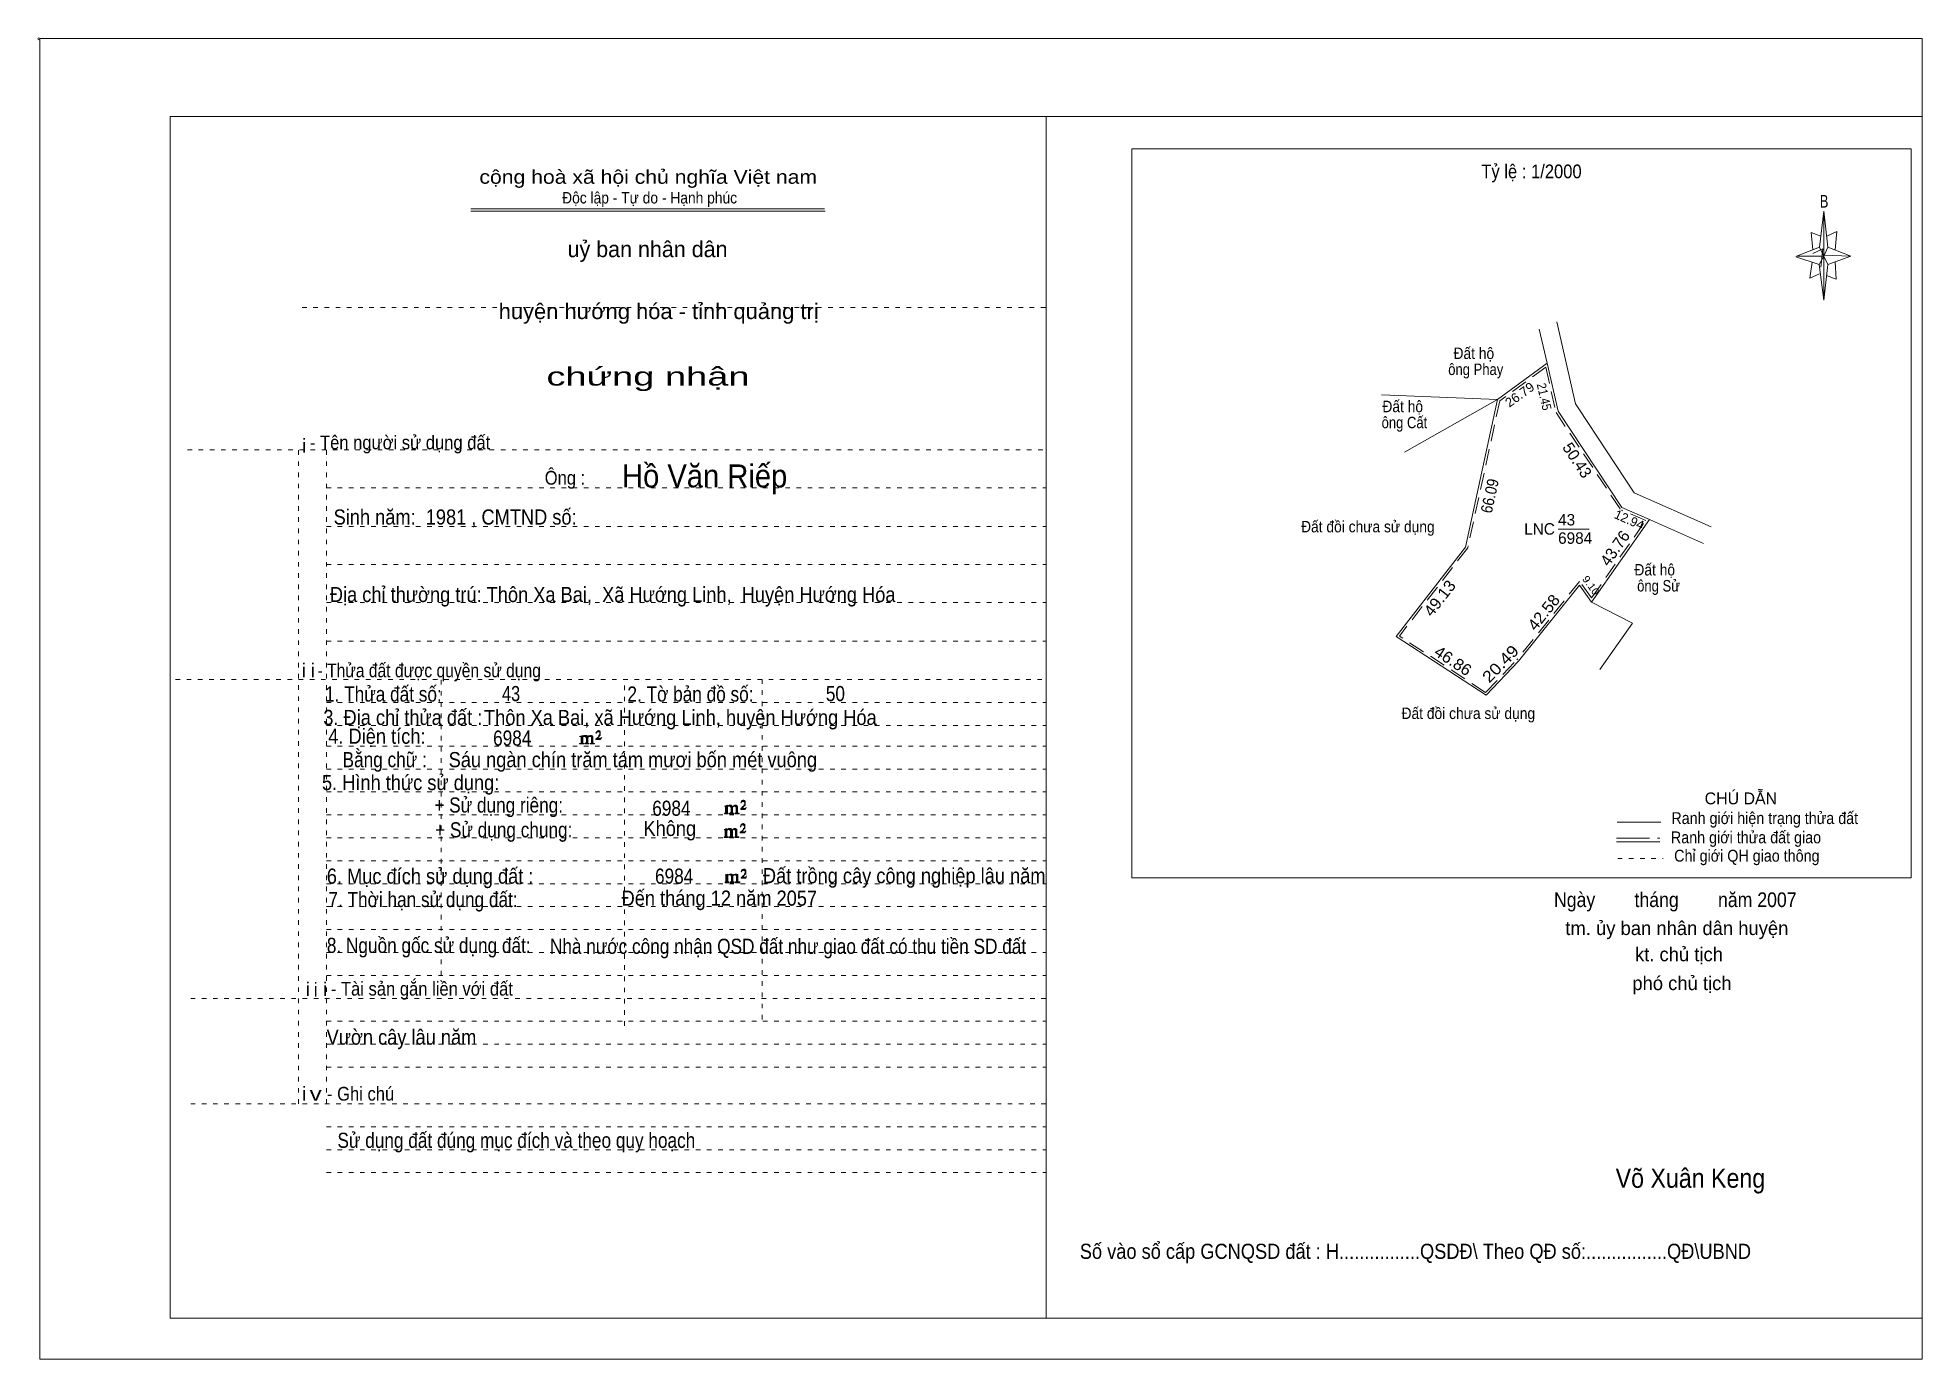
# Model space of a CAD drawing. Header units: centimetres. Extents: x -1.6 to 39.5, y -3.3 to 25.5.
import ezdxf
from ezdxf.enums import TextEntityAlignment as Align

# ---------------------------------------------------------------- set-up
doc = ezdxf.new("R2010")
doc.units = ezdxf.units.CM
doc.header["$LTSCALE"] = 0.12
for name, pattern in [('DOTTED', [1.5, 0.3, -1.2]), ('LONG_DASHED', [7.5, 6, -1.5]), ('MEDIUM_DASHED', [4.5, 3, -1.5])]:
    doc.linetypes.add(name, pattern=pattern)
for name, color, linetype, lineweight in [('1', 7, 'DOTTED', 13), ('10', 7, 'Continuous', 13), ('4', 7, 'Continuous', 13), ('5', 7, 'Continuous', 13), ('50', 7, 'Continuous', 13)]:
    doc.layers.add(name, color=color, linetype=linetype, lineweight=lineweight)

msp = doc.modelspace()

# ---------------------------------------------------------------- hatches: boundary and pattern name
at = {"layer": '50'}
for points in [[(10.27, 10.13), (10.27, 10.12), (10.27, 10.11), (10.25, 10.11), (10.24, 10.11), (10.24, 10.1), (10.33, 10.1), (10.33, 10.11), (10.32, 10.11), (10.31, 10.11), (10.31, 10.12), (10.31, 10.13), (10.31, 10.24), (10.31, 10.25), (10.32, 10.26), (10.34, 10.26), (10.35, 10.26), (10.36, 10.26), (10.37, 10.25), (10.39, 10.22), (10.39, 10.13), (10.37, 10.12), (10.37, 10.11), (10.36, 10.11), (10.35, 10.11), (10.35, 10.1), (10.44, 10.1), (10.44, 10.11), (10.43, 10.11), (10.42, 10.11), (10.42, 10.12), (10.42, 10.13), (10.42, 10.24), (10.44, 10.26), (10.45, 10.26), (10.46, 10.26), (10.49, 10.26), (10.49, 10.25), (10.5, 10.24), (10.5, 10.22), (10.5, 10.13), (10.5, 10.12), (10.49, 10.11), (10.49, 10.11), (10.47, 10.11), (10.47, 10.1), (10.56, 10.1), (10.56, 10.11), (10.55, 10.11), (10.54, 10.11), (10.53, 10.12), (10.53, 10.13), (10.53, 10.2), (10.53, 10.25), (10.53, 10.26), (10.52, 10.27), (10.5, 10.28), (10.47, 10.28), (10.46, 10.28), (10.44, 10.27), (10.41, 10.25), (10.41, 10.26), (10.4, 10.28), (10.39, 10.28), (10.37, 10.28), (10.35, 10.28), (10.34, 10.28), (10.32, 10.26), (10.31, 10.26), (10.31, 10.25), (10.31, 10.25), (10.31, 10.26), (10.31, 10.28), (10.24, 10.26), (10.24, 10.26), (10.25, 10.26), (10.27, 10.25), (10.27, 10.24), (10.27, 10.23)], [(10.69, 10.19), (10.72, 10.24), (10.72, 10.24), (10.71, 10.22), (10.69, 10.22), (10.68, 10.22), (10.63, 10.22), (10.66, 10.26), (10.67, 10.27), (10.69, 10.28), (10.69, 10.3), (10.69, 10.32), (10.69, 10.34), (10.69, 10.35), (10.69, 10.37), (10.68, 10.38), (10.67, 10.38), (10.66, 10.39), (10.65, 10.39), (10.63, 10.38), (10.63, 10.38), (10.62, 10.37), (10.61, 10.35), (10.59, 10.33), (10.61, 10.33), (10.61, 10.35), (10.62, 10.35), (10.63, 10.36), (10.65, 10.36), (10.66, 10.36), (10.67, 10.35), (10.68, 10.35), (10.68, 10.32), (10.68, 10.3), (10.66, 10.28), (10.66, 10.26), (10.65, 10.25), (10.59, 10.2), (10.59, 10.19)], [(13.42, 8.61), (13.42, 8.6), (13.42, 8.59), (13.41, 8.59), (13.4, 8.59), (13.4, 8.57), (13.48, 8.57), (13.48, 8.59), (13.47, 8.59), (13.46, 8.59), (13.46, 8.6), (13.46, 8.61), (13.46, 8.72), (13.46, 8.73), (13.47, 8.74), (13.5, 8.74), (13.51, 8.74), (13.52, 8.74), (13.53, 8.73), (13.54, 8.69), (13.54, 8.61), (13.53, 8.6), (13.53, 8.59), (13.52, 8.59), (13.51, 8.59), (13.51, 8.57), (13.6, 8.57), (13.6, 8.59), (13.58, 8.59), (13.57, 8.59), (13.57, 8.6), (13.57, 8.61), (13.57, 8.72), (13.6, 8.74), (13.61, 8.74), (13.62, 8.74), (13.64, 8.74), (13.64, 8.73), (13.65, 8.72), (13.65, 8.69), (13.65, 8.61), (13.65, 8.6), (13.64, 8.59), (13.64, 8.59), (13.63, 8.59), (13.63, 8.57), (13.72, 8.57), (13.72, 8.59), (13.7, 8.59), (13.69, 8.59), (13.68, 8.6), (13.68, 8.61), (13.68, 8.68), (13.68, 8.73), (13.68, 8.74), (13.67, 8.75), (13.65, 8.76), (13.63, 8.76), (13.62, 8.76), (13.6, 8.75), (13.56, 8.73), (13.56, 8.74), (13.55, 8.76), (13.54, 8.76), (13.53, 8.76), (13.51, 8.76), (13.5, 8.76), (13.47, 8.74), (13.46, 8.74), (13.46, 8.73), (13.46, 8.73), (13.46, 8.74), (13.46, 8.76), (13.4, 8.74), (13.4, 8.74), (13.41, 8.74), (13.42, 8.73), (13.42, 8.72), (13.42, 8.71)], [(13.85, 8.67), (13.87, 8.72), (13.87, 8.72), (13.86, 8.69), (13.85, 8.69), (13.84, 8.69), (13.78, 8.69), (13.82, 8.74), (13.83, 8.75), (13.85, 8.76), (13.85, 8.78), (13.85, 8.79), (13.85, 8.82), (13.85, 8.83), (13.85, 8.85), (13.84, 8.86), (13.83, 8.86), (13.82, 8.87), (13.8, 8.87), (13.78, 8.86), (13.78, 8.86), (13.77, 8.85), (13.76, 8.83), (13.75, 8.81), (13.76, 8.81), (13.76, 8.83), (13.77, 8.83), (13.78, 8.84), (13.8, 8.84), (13.82, 8.84), (13.83, 8.83), (13.84, 8.83), (13.84, 8.79), (13.84, 8.78), (13.82, 8.76), (13.82, 8.74), (13.8, 8.73), (13.75, 8.68), (13.75, 8.67)], [(13.41, 8.09), (13.41, 8.08), (13.41, 8.07), (13.4, 8.07), (13.39, 8.07), (13.39, 8.06), (13.48, 8.06), (13.48, 8.07), (13.47, 8.07), (13.45, 8.07), (13.45, 8.08), (13.45, 8.09), (13.45, 8.2), (13.45, 8.21), (13.47, 8.23), (13.49, 8.23), (13.5, 8.23), (13.51, 8.23), (13.52, 8.21), (13.53, 8.18), (13.53, 8.09), (13.52, 8.08), (13.52, 8.07), (13.51, 8.07), (13.5, 8.07), (13.5, 8.06), (13.59, 8.06), (13.59, 8.07), (13.58, 8.07), (13.57, 8.07), (13.57, 8.08), (13.57, 8.09), (13.57, 8.2), (13.59, 8.23), (13.6, 8.23), (13.61, 8.23), (13.63, 8.23), (13.63, 8.21), (13.64, 8.2), (13.64, 8.18), (13.64, 8.09), (13.64, 8.08), (13.63, 8.07), (13.63, 8.07), (13.62, 8.07), (13.62, 8.06), (13.71, 8.06), (13.71, 8.07), (13.7, 8.07), (13.69, 8.07), (13.67, 8.08), (13.67, 8.09), (13.67, 8.17), (13.67, 8.21), (13.67, 8.23), (13.66, 8.24), (13.64, 8.25), (13.62, 8.25), (13.61, 8.25), (13.59, 8.24), (13.55, 8.21), (13.55, 8.23), (13.54, 8.25), (13.53, 8.25), (13.52, 8.25), (13.5, 8.25), (13.49, 8.25), (13.47, 8.23), (13.45, 8.23), (13.45, 8.21), (13.45, 8.21), (13.45, 8.23), (13.45, 8.25), (13.39, 8.23), (13.39, 8.23), (13.4, 8.23), (13.41, 8.21), (13.41, 8.2), (13.41, 8.19)], [(13.84, 8.16), (13.86, 8.2), (13.86, 8.2), (13.85, 8.18), (13.84, 8.18), (13.83, 8.18), (13.77, 8.18), (13.81, 8.23), (13.82, 8.24), (13.84, 8.25), (13.84, 8.27), (13.84, 8.28), (13.84, 8.3), (13.84, 8.31), (13.84, 8.34), (13.83, 8.35), (13.82, 8.35), (13.81, 8.36), (13.8, 8.36), (13.77, 8.35), (13.77, 8.35), (13.76, 8.34), (13.75, 8.31), (13.74, 8.29), (13.75, 8.29), (13.75, 8.31), (13.76, 8.31), (13.77, 8.33), (13.8, 8.33), (13.81, 8.33), (13.82, 8.31), (13.83, 8.31), (13.83, 8.28), (13.83, 8.27), (13.81, 8.25), (13.81, 8.23), (13.8, 8.21), (13.74, 8.17), (13.74, 8.16)], [(13.43, 7.11), (13.43, 7.1), (13.43, 7.09), (13.42, 7.09), (13.41, 7.09), (13.41, 7.07), (13.49, 7.07), (13.49, 7.09), (13.48, 7.09), (13.47, 7.09), (13.47, 7.1), (13.47, 7.11), (13.47, 7.22), (13.47, 7.23), (13.48, 7.24), (13.51, 7.24), (13.52, 7.24), (13.53, 7.24), (13.54, 7.23), (13.55, 7.19), (13.55, 7.11), (13.54, 7.1), (13.54, 7.09), (13.53, 7.09), (13.52, 7.09), (13.52, 7.07), (13.61, 7.07), (13.61, 7.09), (13.59, 7.09), (13.58, 7.09), (13.58, 7.1), (13.58, 7.11), (13.58, 7.22), (13.61, 7.24), (13.62, 7.24), (13.63, 7.24), (13.65, 7.24), (13.65, 7.23), (13.66, 7.22), (13.66, 7.19), (13.66, 7.11), (13.66, 7.1), (13.65, 7.09), (13.65, 7.09), (13.64, 7.09), (13.64, 7.07), (13.73, 7.07), (13.73, 7.09), (13.71, 7.09), (13.7, 7.09), (13.69, 7.1), (13.69, 7.11), (13.69, 7.18), (13.69, 7.23), (13.69, 7.24), (13.68, 7.25), (13.66, 7.26), (13.64, 7.26), (13.63, 7.26), (13.61, 7.25), (13.57, 7.23), (13.57, 7.24), (13.56, 7.26), (13.55, 7.26), (13.54, 7.26), (13.52, 7.26), (13.51, 7.26), (13.48, 7.24), (13.47, 7.24), (13.47, 7.23), (13.47, 7.23), (13.47, 7.24), (13.47, 7.26), (13.41, 7.24), (13.41, 7.24), (13.42, 7.24), (13.43, 7.23), (13.43, 7.22), (13.43, 7.21)], [(13.86, 7.17), (13.88, 7.22), (13.88, 7.22), (13.87, 7.19), (13.86, 7.19), (13.85, 7.19), (13.79, 7.19), (13.83, 7.24), (13.84, 7.25), (13.86, 7.26), (13.86, 7.28), (13.86, 7.29), (13.86, 7.32), (13.86, 7.33), (13.86, 7.35), (13.85, 7.36), (13.84, 7.36), (13.83, 7.37), (13.81, 7.37), (13.79, 7.36), (13.79, 7.36), (13.78, 7.35), (13.77, 7.33), (13.76, 7.31), (13.77, 7.31), (13.77, 7.33), (13.78, 7.33), (13.79, 7.34), (13.81, 7.34), (13.83, 7.34), (13.84, 7.33), (13.85, 7.33), (13.85, 7.29), (13.85, 7.28), (13.83, 7.26), (13.83, 7.24), (13.81, 7.23), (13.76, 7.18), (13.76, 7.17)]]:
    msp.add_hatch(color=256, dxfattribs=at).paths.add_polyline_path(points)

# ---------------------------------------------------------------- linework, layer by layer
at = {"layer": '1', "linetype": 'Continuous'}
for p, q in [((1.31, -2.42), (1.31, 23.78)), ((1.31, 23.78), (39.51, 23.78)), ((20.41, -2.42), (20.41, 23.78)), ((39.51, -2.42), (39.51, 23.78)), ((7.87, 21.76), (15.58, 21.76)), ((7.87, 21.71), (15.59, 21.71)), ((37.26, 20.55), (36.75, 20.72)), ((1.31, -2.42), (39.51, -2.42))]:
    msp.add_line(p, q, dxfattribs=at)
at = {"layer": '1'}
for p, q in [((4.19, 19.61), (20.41, 19.61)), ((1.69, 16.51), (20.41, 16.51)), ((4.11, 2.25), (4.11, 16.51)), ((4.72, 2.25), (4.72, 16.51)), ((4.72, 15.68), (20.41, 15.68)), ((4.72, 14.84), (20.41, 14.84)), ((4.72, 14.01), (20.41, 14.01)), ((4.72, 13.18), (20.41, 13.18)), ((4.72, 12.34), (20.41, 12.34)), ((1.43, 11.5), (20.41, 11.5)), ((7.22, 5.05), (7.22, 11.5)), ((11.22, 3.95), (11.22, 11.5)), ((14.22, 4.09), (14.22, 11.5)), ((4.72, 11), (20.41, 11)), ((4.72, 10.5), (20.41, 10.5)), ((4.72, 10.05), (20.41, 10.05)), ((4.72, 9.55), (20.41, 9.55)), ((4.72, 9.05), (20.41, 9.05)), ((4.72, 8.55), (20.41, 8.55)), ((4.72, 8.05), (20.41, 8.05)), ((4.72, 7.55), (20.41, 7.55)), ((4.72, 7.05), (20.41, 7.05)), ((4.72, 6.55), (20.41, 6.55)), ((4.72, 6.05), (20.41, 6.05)), ((4.72, 5.55), (20.41, 5.55)), ((4.72, 5.05), (20.41, 5.05)), ((1.76, 4.55), (20.41, 4.55)), ((4.72, 4.05), (20.41, 4.05)), ((4.72, 3.55), (20.41, 3.55)), ((4.72, 3.05), (20.41, 3.05)), ((1.76, 2.25), (20.41, 2.25)), ((4.72, 1.75), (20.41, 1.75)), ((4.72, 1.25), (20.41, 1.25)), ((4.72, 0.75), (20.41, 0.75))]:
    msp.add_line(p, q, dxfattribs=at)
at = {"layer": '1', "linetype": 'Continuous'}
msp.add_lwpolyline([(-1.53, -3.32), (39.51, -3.32), (39.51, 25.48), (-1.53, 25.48)], close=True, dxfattribs=at)
msp.add_lwpolyline([(37.27, 20.35), (37.06, 20.25), (37.11, 20.6)], dxfattribs=at)
at = {"layer": '10', "linetype": 'MEDIUM_DASHED'}
for p, q in [((31.3, 18.31), (30.3, 17.58)), ((31.3, 18.31), (31.52, 17.34)), ((32.92, 15.22), (31.53, 17.32)), ((32.3, 13.28), (33.48, 14.97)), ((33.48, 14.97), (32.94, 15.2)), ((29.99, 11.22), (28.11, 12.45)), ((29.99, 11.22), (30.67, 11.93))]:
    msp.add_line(p, q, dxfattribs=at)
at = {"layer": '10'}
for p, q in [((30.25, 17.61), (28.22, 16.46)), ((32.96, 15.25), (31.57, 17.35)), ((33.56, 14.99), (32.96, 15.25)), ((32.3, 13.19), (33.56, 14.99)), ((34.74, 14.47), (33.56, 14.99)), ((31.57, 14.78), (32.25, 14.78)), ((30, 11.16), (28.04, 12.44)), ((30, 11.16), (30.71, 11.9))]:
    msp.add_line(p, q, dxfattribs=at)
for points in [[(31.16, 19.14), (31.33, 18.4), (31.57, 17.35)], [(32.02, 17.4), (31.95, 17.51), (31.54, 19.3)], [(31.33, 18.4), (30.25, 17.61), (27.72, 17.71)], [(30.25, 17.61), (29.55, 14.39), (28.04, 12.44)], [(32.02, 17.4), (33.23, 15.57), (34.91, 14.83)], [(32.3, 13.19), (32.04, 13.56), (30.71, 11.9)], [(32.3, 13.19), (33.19, 12.73), (32.48, 11.72)]]:
    msp.add_lwpolyline(points, dxfattribs=at)
at = {"layer": '10', "linetype": 'MEDIUM_DASHED'}
for points in [[(30.3, 17.58), (29.6, 14.37), (28.11, 12.45)], [(32.3, 13.28), (32.04, 13.64), (30.67, 11.93)]]:
    msp.add_lwpolyline(points, dxfattribs=at)
at = {"layer": '4'}
for p, q in [((32.86, 8.39), (33.81, 8.39)), ((32.84, 7.96), (33.79, 7.96))]:
    msp.add_line(p, q, dxfattribs=at)
at = {"layer": '4', "linetype": 'LONG_DASHED'}
msp.add_line((32.84, 8.04), (33.79, 8.04), dxfattribs=at)
at = {"layer": '4', "linetype": 'DOTTED'}
msp.add_line((32.87, 7.6), (33.86, 7.6), dxfattribs=at)
at = {"layer": '4'}
msp.add_lwpolyline([(22.28, 23.07), (39.27, 23.07), (39.27, 7.18), (22.28, 7.18)], close=True, dxfattribs=at)
msp.add_circle((-1.55, 25.47), 0.025, dxfattribs=at)
at = {"layer": '5'}
for p, q in [((37.27, 20.93), (37.36, 21.71)), ((37.45, 20.55), (37.36, 19.77)), ((37.45, 20.93), (37.95, 20.73)), ((37.61, 20.61), (37.63, 20.23)), ((37.63, 20.23), (37.42, 20.31))]:
    msp.add_line(p, q, dxfattribs=at)
for points in [[(37.36, 21.71), (37.45, 20.93), (37.36, 20.73)], [(37.36, 20.73), (36.77, 20.73), (37.27, 20.93), (37.45, 20.55), (37.95, 20.73), (37.36, 20.75)], [(37.36, 20.73), (37.36, 19.77), (37.26, 20.55)]]:
    msp.add_lwpolyline(points, close=True, dxfattribs=at)
for points in [[(37.3, 21.17), (37.09, 21.25), (37.12, 20.87)], [(37.43, 21.17), (37.65, 21.27), (37.61, 20.87)], [(37.36, 20.73), (37.27, 20.93), (36.77, 20.73)], [(37.12, 20.79), (37.34, 20.89), (37.3, 20.49)], [(37.36, 20.73), (37.45, 20.55), (37.95, 20.73)]]:
    msp.add_lwpolyline(points, dxfattribs=at)
at = {"layer": '50'}
for points in [[(10.27, 10.13), (10.27, 10.12), (10.27, 10.11), (10.25, 10.11), (10.24, 10.11), (10.24, 10.1), (10.33, 10.1), (10.33, 10.11), (10.32, 10.11), (10.31, 10.11), (10.31, 10.12), (10.31, 10.13), (10.31, 10.24), (10.31, 10.25), (10.32, 10.26), (10.34, 10.26), (10.35, 10.26), (10.36, 10.26), (10.37, 10.25), (10.39, 10.22), (10.39, 10.13), (10.37, 10.12), (10.37, 10.11), (10.36, 10.11), (10.35, 10.11), (10.35, 10.1), (10.44, 10.1), (10.44, 10.11), (10.43, 10.11), (10.42, 10.11), (10.42, 10.12), (10.42, 10.13), (10.42, 10.24), (10.44, 10.26), (10.45, 10.26), (10.46, 10.26), (10.49, 10.26), (10.49, 10.25), (10.5, 10.24), (10.5, 10.22), (10.5, 10.13), (10.5, 10.12), (10.49, 10.11), (10.49, 10.11), (10.47, 10.11), (10.47, 10.1), (10.56, 10.1), (10.56, 10.11), (10.55, 10.11), (10.54, 10.11), (10.53, 10.12), (10.53, 10.13), (10.53, 10.2), (10.53, 10.25), (10.53, 10.26), (10.52, 10.27), (10.5, 10.28), (10.47, 10.28), (10.46, 10.28), (10.44, 10.27), (10.41, 10.25), (10.41, 10.26), (10.4, 10.28), (10.39, 10.28), (10.37, 10.28), (10.35, 10.28), (10.34, 10.28), (10.32, 10.26), (10.31, 10.26), (10.31, 10.25), (10.31, 10.25), (10.31, 10.26), (10.31, 10.28), (10.24, 10.26), (10.24, 10.26), (10.25, 10.26), (10.27, 10.25), (10.27, 10.24), (10.27, 10.23)], [(10.69, 10.19), (10.72, 10.24), (10.72, 10.24), (10.71, 10.22), (10.69, 10.22), (10.68, 10.22), (10.63, 10.22), (10.66, 10.26), (10.67, 10.27), (10.69, 10.28), (10.69, 10.3), (10.69, 10.32), (10.69, 10.34), (10.69, 10.35), (10.69, 10.37), (10.68, 10.38), (10.67, 10.38), (10.66, 10.39), (10.65, 10.39), (10.63, 10.38), (10.63, 10.38), (10.62, 10.37), (10.61, 10.35), (10.59, 10.33), (10.61, 10.33), (10.61, 10.35), (10.62, 10.35), (10.63, 10.36), (10.65, 10.36), (10.66, 10.36), (10.67, 10.35), (10.68, 10.35), (10.68, 10.32), (10.68, 10.3), (10.66, 10.28), (10.66, 10.26), (10.65, 10.25), (10.59, 10.2), (10.59, 10.19)], [(13.42, 8.61), (13.42, 8.6), (13.42, 8.59), (13.41, 8.59), (13.4, 8.59), (13.4, 8.57), (13.48, 8.57), (13.48, 8.59), (13.47, 8.59), (13.46, 8.59), (13.46, 8.6), (13.46, 8.61), (13.46, 8.72), (13.46, 8.73), (13.47, 8.74), (13.5, 8.74), (13.51, 8.74), (13.52, 8.74), (13.53, 8.73), (13.54, 8.69), (13.54, 8.61), (13.53, 8.6), (13.53, 8.59), (13.52, 8.59), (13.51, 8.59), (13.51, 8.57), (13.6, 8.57), (13.6, 8.59), (13.58, 8.59), (13.57, 8.59), (13.57, 8.6), (13.57, 8.61), (13.57, 8.72), (13.6, 8.74), (13.61, 8.74), (13.62, 8.74), (13.64, 8.74), (13.64, 8.73), (13.65, 8.72), (13.65, 8.69), (13.65, 8.61), (13.65, 8.6), (13.64, 8.59), (13.64, 8.59), (13.63, 8.59), (13.63, 8.57), (13.72, 8.57), (13.72, 8.59), (13.7, 8.59), (13.69, 8.59), (13.68, 8.6), (13.68, 8.61), (13.68, 8.68), (13.68, 8.73), (13.68, 8.74), (13.67, 8.75), (13.65, 8.76), (13.63, 8.76), (13.62, 8.76), (13.6, 8.75), (13.56, 8.73), (13.56, 8.74), (13.55, 8.76), (13.54, 8.76), (13.53, 8.76), (13.51, 8.76), (13.5, 8.76), (13.47, 8.74), (13.46, 8.74), (13.46, 8.73), (13.46, 8.73), (13.46, 8.74), (13.46, 8.76), (13.4, 8.74), (13.4, 8.74), (13.41, 8.74), (13.42, 8.73), (13.42, 8.72), (13.42, 8.71)], [(13.85, 8.67), (13.87, 8.72), (13.87, 8.72), (13.86, 8.69), (13.85, 8.69), (13.84, 8.69), (13.78, 8.69), (13.82, 8.74), (13.83, 8.75), (13.85, 8.76), (13.85, 8.78), (13.85, 8.79), (13.85, 8.82), (13.85, 8.83), (13.85, 8.85), (13.84, 8.86), (13.83, 8.86), (13.82, 8.87), (13.8, 8.87), (13.78, 8.86), (13.78, 8.86), (13.77, 8.85), (13.76, 8.83), (13.75, 8.81), (13.76, 8.81), (13.76, 8.83), (13.77, 8.83), (13.78, 8.84), (13.8, 8.84), (13.82, 8.84), (13.83, 8.83), (13.84, 8.83), (13.84, 8.79), (13.84, 8.78), (13.82, 8.76), (13.82, 8.74), (13.8, 8.73), (13.75, 8.68), (13.75, 8.67)], [(13.41, 8.09), (13.41, 8.08), (13.41, 8.07), (13.4, 8.07), (13.39, 8.07), (13.39, 8.06), (13.48, 8.06), (13.48, 8.07), (13.47, 8.07), (13.45, 8.07), (13.45, 8.08), (13.45, 8.09), (13.45, 8.2), (13.45, 8.21), (13.47, 8.23), (13.49, 8.23), (13.5, 8.23), (13.51, 8.23), (13.52, 8.21), (13.53, 8.18), (13.53, 8.09), (13.52, 8.08), (13.52, 8.07), (13.51, 8.07), (13.5, 8.07), (13.5, 8.06), (13.59, 8.06), (13.59, 8.07), (13.58, 8.07), (13.57, 8.07), (13.57, 8.08), (13.57, 8.09), (13.57, 8.2), (13.59, 8.23), (13.6, 8.23), (13.61, 8.23), (13.63, 8.23), (13.63, 8.21), (13.64, 8.2), (13.64, 8.18), (13.64, 8.09), (13.64, 8.08), (13.63, 8.07), (13.63, 8.07), (13.62, 8.07), (13.62, 8.06), (13.71, 8.06), (13.71, 8.07), (13.7, 8.07), (13.69, 8.07), (13.67, 8.08), (13.67, 8.09), (13.67, 8.17), (13.67, 8.21), (13.67, 8.23), (13.66, 8.24), (13.64, 8.25), (13.62, 8.25), (13.61, 8.25), (13.59, 8.24), (13.55, 8.21), (13.55, 8.23), (13.54, 8.25), (13.53, 8.25), (13.52, 8.25), (13.5, 8.25), (13.49, 8.25), (13.47, 8.23), (13.45, 8.23), (13.45, 8.21), (13.45, 8.21), (13.45, 8.23), (13.45, 8.25), (13.39, 8.23), (13.39, 8.23), (13.4, 8.23), (13.41, 8.21), (13.41, 8.2), (13.41, 8.19)], [(13.84, 8.16), (13.86, 8.2), (13.86, 8.2), (13.85, 8.18), (13.84, 8.18), (13.83, 8.18), (13.77, 8.18), (13.81, 8.23), (13.82, 8.24), (13.84, 8.25), (13.84, 8.27), (13.84, 8.28), (13.84, 8.3), (13.84, 8.31), (13.84, 8.34), (13.83, 8.35), (13.82, 8.35), (13.81, 8.36), (13.8, 8.36), (13.77, 8.35), (13.77, 8.35), (13.76, 8.34), (13.75, 8.31), (13.74, 8.29), (13.75, 8.29), (13.75, 8.31), (13.76, 8.31), (13.77, 8.33), (13.8, 8.33), (13.81, 8.33), (13.82, 8.31), (13.83, 8.31), (13.83, 8.28), (13.83, 8.27), (13.81, 8.25), (13.81, 8.23), (13.8, 8.21), (13.74, 8.17), (13.74, 8.16)], [(13.43, 7.11), (13.43, 7.1), (13.43, 7.09), (13.42, 7.09), (13.41, 7.09), (13.41, 7.07), (13.49, 7.07), (13.49, 7.09), (13.48, 7.09), (13.47, 7.09), (13.47, 7.1), (13.47, 7.11), (13.47, 7.22), (13.47, 7.23), (13.48, 7.24), (13.51, 7.24), (13.52, 7.24), (13.53, 7.24), (13.54, 7.23), (13.55, 7.19), (13.55, 7.11), (13.54, 7.1), (13.54, 7.09), (13.53, 7.09), (13.52, 7.09), (13.52, 7.07), (13.61, 7.07), (13.61, 7.09), (13.59, 7.09), (13.58, 7.09), (13.58, 7.1), (13.58, 7.11), (13.58, 7.22), (13.61, 7.24), (13.62, 7.24), (13.63, 7.24), (13.65, 7.24), (13.65, 7.23), (13.66, 7.22), (13.66, 7.19), (13.66, 7.11), (13.66, 7.1), (13.65, 7.09), (13.65, 7.09), (13.64, 7.09), (13.64, 7.07), (13.73, 7.07), (13.73, 7.09), (13.71, 7.09), (13.7, 7.09), (13.69, 7.1), (13.69, 7.11), (13.69, 7.18), (13.69, 7.23), (13.69, 7.24), (13.68, 7.25), (13.66, 7.26), (13.64, 7.26), (13.63, 7.26), (13.61, 7.25), (13.57, 7.23), (13.57, 7.24), (13.56, 7.26), (13.55, 7.26), (13.54, 7.26), (13.52, 7.26), (13.51, 7.26), (13.48, 7.24), (13.47, 7.24), (13.47, 7.23), (13.47, 7.23), (13.47, 7.24), (13.47, 7.26), (13.41, 7.24), (13.41, 7.24), (13.42, 7.24), (13.43, 7.23), (13.43, 7.22), (13.43, 7.21)], [(13.86, 7.17), (13.88, 7.22), (13.88, 7.22), (13.87, 7.19), (13.86, 7.19), (13.85, 7.19), (13.79, 7.19), (13.83, 7.24), (13.84, 7.25), (13.86, 7.26), (13.86, 7.28), (13.86, 7.29), (13.86, 7.32), (13.86, 7.33), (13.86, 7.35), (13.85, 7.36), (13.84, 7.36), (13.83, 7.37), (13.81, 7.37), (13.79, 7.36), (13.79, 7.36), (13.78, 7.35), (13.77, 7.33), (13.76, 7.31), (13.77, 7.31), (13.77, 7.33), (13.78, 7.33), (13.79, 7.34), (13.81, 7.34), (13.83, 7.34), (13.84, 7.33), (13.85, 7.33), (13.85, 7.29), (13.85, 7.28), (13.83, 7.26), (13.83, 7.24), (13.81, 7.23), (13.76, 7.18), (13.76, 7.17)]]:
    msp.add_lwpolyline(points, close=True, dxfattribs=at)

# ---------------------------------------------------------------- texts
at = {"layer": '1'}
for s, height, width, p in [('cộng hoà xã hội chủ nghĩa Việt nam', 0.3, 1.15, (11.735, 22.31)), ('Độc lập - Tự do - Hạnh phúc', 0.25, 0.9, (11.765, 21.88)), ('chứng nhận', 0.4, 1.55, (11.73, 17.91)), ('- Tên người sử dụng đất', 0.3, 0.9, (6.325, 16.52)), ('- Thửa đất được quyền sử dụng', 0.3, 0.85, (6.96, 11.55)), ('- Tài sản gắn liền với đất ', 0.3, 0.9, (6.85, 4.61)), ('v', 0.3, 1.3, (4.485, 2.32)), ('- Ghi chú', 0.3, 0.9, (5.465, 2.32))]:
    msp.add_text(s, height=height, dxfattribs=dict(at, width=width)).set_placement(p, align=Align.CENTER)
for s, height, p in [('uỷ ban nhân dân', 0.35, (11.72, 20.71)), ('i', 0.3, (4.235, 16.45)), ('i', 0.3, (4.225, 11.55)), ('i', 0.3, (4.425, 11.55)), ('i', 0.3, (4.315, 4.6)), ('i', 0.3, (4.485, 4.59)), ('i', 0.3, (4.695, 4.6)), ('i', 0.3, (4.235, 2.32))]:
    msp.add_text(s, height=height, dxfattribs=at).set_placement(p, align=Align.CENTER)
at = {"layer": '10'}
for s, height, width, p in [('Tỷ lệ : 1/2000', 0.3, 0.9, (30.99, 22.43)), ('Đất hộ ', 0.25, 0.9, (29.775, 18.49)), ('ông Phay', 0.25, 0.85, (29.775, 18.14)), ('ông Cất', 0.25, 0.85, (28.22, 16.98)), ('Đất hộ ', 0.25, 0.9, (28.225, 17.33)), ('Hồ Văn Riếp', 0.5, 0.95, (12.965, 15.69)), ('Đất đồi chưa sử dụng ', 0.25, 0.9, (27.465, 14.71)), ('Đất hộ  ', 0.25, 0.9, (33.76, 13.77)), ('ông Sử', 0.25, 0.85, (33.76, 13.42)), ('Đất đồi chưa sử dụng ', 0.25, 0.9, (29.655, 10.64)), ('Võ Xuân Keng', 0.42, 0.9, (34.455, 0.42))]:
    msp.add_text(s, height=height, dxfattribs=dict(at, width=width)).set_placement(p, align=Align.CENTER)
for s, height, rotation, width, p in [('26.79', 0.2, 35.843, 1.05, (30.791, 17.631)), ('21.45', 0.1999, 282.85, 0.9, (31.169, 17.647)), ('66.09', 0.25, 77.718, 0.9, (30.202, 15.478)), ('49.13', 0.25, 52.185, 1.05, (29.088, 13.198)), ('9.10', 0.16, 306.013, 1.1, (32.22, 13.507)), ('42.58', 0.25, 51.37, 1.05, (31.355, 12.887)), ('46.86', 0.25, 326.71, 1.05, (29.211, 11.806)), ('20.49', 0.25, 46.206, 1.15, (30.404, 11.758))]:
    msp.add_text(s, height=height, rotation=rotation, dxfattribs=dict(at, width=width)).set_placement(p, align=Align.CENTER)
for s, height, rotation, p in [('50.43', 0.25, 303.451, (31.882, 16.214)), ('12.94', 0.2, 336.168, (33.08, 14.893)), ('43.76', 0.25, 55.108, (32.913, 14.293))]:
    msp.add_text(s, height=height, rotation=rotation, dxfattribs=at).set_placement(p, align=Align.CENTER)
msp.add_text('LNC', height=0.25, dxfattribs=at).set_placement((31.5, 14.66), align=Align.RIGHT)
for s, p in [('43', (31.57, 14.86)), ('6984', (31.57, 14.46))]:
    msp.add_text(s, height=0.25, dxfattribs=at).set_placement(p)
at = {"layer": '4'}
msp.add_text('CHÚ DẪN', height=0.2591, dxfattribs=at).set_placement((35.555, 8.78), align=Align.CENTER)
at = {"layer": '4', "width": 0.9}
for s, p in [('Ranh giới hiện trạng thửa đất', (36.075, 8.35)), ('Ranh giới thửa đất giao ', (35.71, 7.93)), ('Chỉ giới QH giao thông', (35.685, 7.53))]:
    msp.add_text(s, height=0.2591, dxfattribs=at).set_placement(p, align=Align.CENTER)
at = {"layer": '5', "width": 0.75}
msp.add_text('B', height=0.276, dxfattribs=at).set_placement((37.37, 21.79), align=Align.CENTER)
at = {"layer": '50'}
for s, height, width, p in [('  huyện hướng hóa - tỉnh quảng trị', 0.34, 1.05, (11.83, 19.36)), ('Ông :', 0.3, 0.9, (9.92, 15.75)), ('Sinh năm:  1981 , CMTND số:  ', 0.33, 0.9, (7.635, 14.88)), ('Địa chỉ thường trú: Thôn Xa Bai,  Xã Hướng Linh,  Huyện Hướng Hóa', 0.33, 0.9, (10.96, 13.19)), ('1. Thửa đất số:  ', 0.33, 0.85, (6.065, 11.02)), ('43', 0.33, 0.8, (8.745, 11.03)), ('2. Tờ bản đồ số:  ', 0.33, 0.85, (12.76, 11.02)), ('50', 0.33, 0.85, (15.815, 11.03)), ('3. Địa chỉ thửa đất : ', 0.33, 0.9, (6.44, 10.51)), ('Thôn Xa Bai, xã Hướng Linh, huyện Hướng Hóa', 0.33, 0.9, (12.435, 10.51)), ('4. Diện tích: ', 0.33, 0.9, (5.875, 10.1)), ('6984', 0.33, 0.85, (8.77, 10.06)), ('Bằng chữ :', 0.33, 0.85, (5.99, 9.59)), ('Sáu ngàn chín trăm tám mươi bốn mét vuông', 0.33, 0.9, (11.4, 9.59)), ('5. Hình thức sử dụng:', 0.33, 0.9, (6.555, 9.09)), ('+ Sử dụng riêng:', 0.33, 0.85, (8.475, 8.6)), ('6984', 0.33, 0.85, (12.24, 8.53)), ('+ Sử dụng chung:', 0.33, 0.85, (8.585, 8.06)), ('Không', 0.33, 0.9, (12.205, 8.09)), ('6. Mục đích sử dụng đất :', 0.33, 0.9, (6.98, 7.05)), ('Đất trồng cây công nghiệp lâu năm', 0.33, 0.9, (17.315, 7.06)), ('6984', 0.33, 0.85, (12.3, 7.05)), ('7. Thời hạn sử dụng đất:', 0.33, 0.85, (6.825, 6.54)), ('Đến tháng 12 năm 2057', 0.33, 0.9, (13.285, 6.57)), ('Ngày        tháng        năm 2007', 0.32, 0.9, (34.125, 6.54)), ('8. Nguồn gốc sử dụng đất:', 0.33, 0.85, (6.95, 5.54)), ('Nhà nước công nhận QSD đất như giao đất có thu tiền SD đất ', 0.33, 0.85, (14.835, 5.52)), ('Vườn cây lâu năm', 0.33, 0.9, (6.355, 3.54)), ('Sử dụng đất đúng mục đích và theo quy hoạch', 0.33, 0.85, (8.86, 1.29)), ('Số vào sổ cấp GCNQSD đất : H................QSDĐ\\ Theo QĐ số:................QĐ\\UBND', 0.33, 0.9, (28.46, -1.13))]:
    msp.add_text(s, height=height, dxfattribs=dict(at, width=width)).set_placement(p, align=Align.CENTER)
for s, p in [('tm. ủy ban nhân dân huyện ', (34.215, 5.93)), ('kt. chủ tịch', (34.205, 5.36)), ('phó chủ tịch', (34.27, 4.73))]:
    msp.add_text(s, height=0.3, dxfattribs=at).set_placement(p, align=Align.CENTER)

doc.saveas('drawing.dxf')
